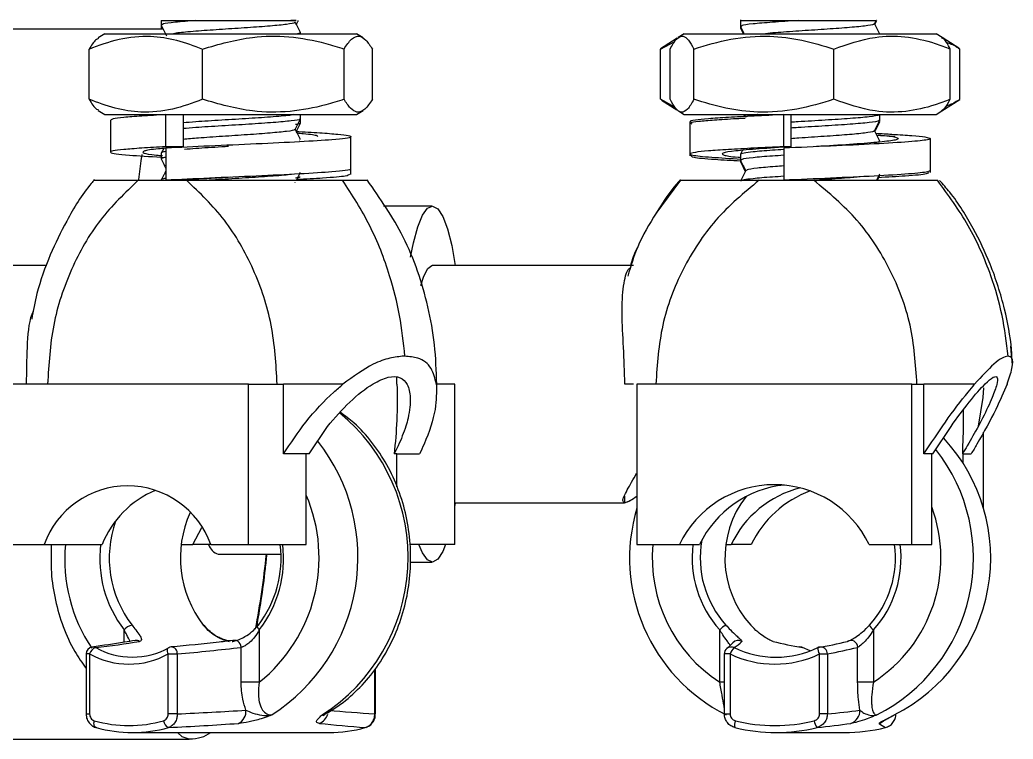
# Model space of a CAD drawing. Header units: millimetres. Extents: x 0 to 6631, y 0 to 4689.
# Drawn here: x 2706.6 to 2777.8, y 3677.8 to 3729.3 of the extents above; entities that cross this region are included whole.
import ezdxf

# ---------------------------------------------------------------- set-up
doc = ezdxf.new("R2010")
doc.units = ezdxf.units.MM
doc.header["$LTSCALE"] = 13
doc.layers.add('几何体', color=7, linetype='Continuous')

msp = doc.modelspace()

# ---------------------------------------------------------------- linework, layer by layer
at = {"layer": '几何体'}
for p, q in [((2716.744, 3729.228), (2716.744, 3728.908)), ((2716.744, 3729.228), (2719.244, 3729.228)), ((2716.744, 3728.908), (2716.744, 3728.622)), ((2758.268, 3729.278), (2758.268, 3728.802)), ((2758.268, 3728.802), (2758.268, 3728.696)), ((2758.273, 3729.228), (2758.287, 3729.215)), ((2758.273, 3729.228), (2762.4, 3729.228)), ((2767.883, 3728.998), (2767.997, 3729.224)), ((2767.915, 3728.955), (2768.053, 3729.226)), ((2716.887, 3728.622), (2705.754, 3728.622)), ((2712.724, 3728.29), (2712.25, 3727.986)), ((2712.724, 3728.29), (2730.763, 3728.29)), ((2726.744, 3728.29), (2726.744, 3728.362)), ((2731.237, 3727.986), (2730.763, 3728.29)), ((2754.249, 3728.29), (2753.818, 3728.014)), ((2754.249, 3728.29), (2772.287, 3728.29)), ((2772.717, 3728.014), (2772.287, 3728.29)), ((2752.531, 3727.189), (2753.576, 3727.723)), ((2753.746, 3727.968), (2752.546, 3727.2)), ((2773.917, 3727.246), (2772.717, 3728.014)), ((2711.596, 3723.59), (2711.596, 3727.189)), ((2719.712, 3723.59), (2719.712, 3727.189)), ((2729.86, 3723.59), (2729.86, 3727.189)), ((2731.891, 3723.59), (2731.891, 3727.189)), ((2752.531, 3723.59), (2752.531, 3727.189)), ((2753.236, 3723.59), (2753.236, 3727.189)), ((2754.934, 3723.59), (2754.934, 3727.189)), ((2764.966, 3723.59), (2764.966, 3727.189)), ((2773.3, 3723.59), (2773.3, 3727.189)), ((2774.005, 3727.189), (2773.911, 3727.237)), ((2774.005, 3723.59), (2774.005, 3727.189)), ((2753.576, 3723.034), (2752.531, 3723.59)), ((2752.62, 3723.533), (2753.709, 3722.835)), ((2772.708, 3722.759), (2773.992, 3723.581)), ((2712.247, 3722.795), (2712.724, 3722.49)), ((2712.724, 3722.49), (2730.763, 3722.49)), ((2717.087, 3720.19), (2717.087, 3722.49)), ((2718.33, 3722.49), (2718.33, 3720.19)), ((2726.744, 3722.2), (2726.744, 3722.49)), ((2730.763, 3722.49), (2731.24, 3722.795)), ((2753.828, 3722.759), (2754.249, 3722.49)), ((2754.249, 3722.49), (2772.287, 3722.49)), ((2758.497, 3722.49), (2758.567, 3722.352)), ((2758.552, 3722.49), (2758.648, 3722.299)), ((2761.371, 3720.19), (2761.371, 3722.49)), ((2761.877, 3722.49), (2761.877, 3720.19)), ((2768.268, 3722.093), (2768.268, 3722.49)), ((2772.287, 3722.49), (2772.708, 3722.759)), ((2713.128, 3722.107), (2713.128, 3719.807)), ((2726.744, 3721.881), (2726.744, 3722.2)), ((2754.652, 3721.976), (2754.652, 3719.676)), ((2768.268, 3721.988), (2768.268, 3722.093)), ((2730.36, 3718.607), (2730.36, 3720.907)), ((2718.33, 3720.19), (2717.087, 3720.19)), ((2718.33, 3720.19), (2717.236, 3720.097)), ((2721.705, 3720.306), (2721.69, 3720.306)), ((2726.658, 3720.696), (2726.697, 3720.658)), ((2761.877, 3720.19), (2761.371, 3720.19)), ((2771.884, 3718.476), (2771.884, 3720.776)), ((2716.744, 3719.737), (2716.744, 3719.325)), ((2716.944, 3720.072), (2716.767, 3719.722)), ((2717.087, 3720.09), (2717.087, 3717.79)), ((2754.652, 3719.675), (2754.652, 3719.54)), ((2758.268, 3719.631), (2758.268, 3719.218)), ((2758.42, 3719.934), (2758.275, 3719.647)), ((2761.371, 3720.09), (2761.371, 3717.79)), ((2758.268, 3719.218), (2758.268, 3719.113)), ((2730.36, 3718.208), (2730.36, 3718.607)), ((2768.085, 3717.79), (2768.266, 3718.144)), ((2771.884, 3718.34), (2771.884, 3718.475)), ((2715.117, 3717.79), (2718.57, 3717.79)), ((2716.744, 3717.82), (2716.744, 3717.79)), ((2726.364, 3717.614), (2726.359, 3717.624)), ((2726.615, 3717.79), (2726.643, 3717.844)), ((2728.37, 3717.79), (2729.407, 3717.79)), ((2753.979, 3717.798), (2752.216, 3715.405)), ((2759.603, 3717.79), (2763.529, 3717.79)), ((2763.855, 3717.901), (2763.867, 3717.901)), ((2736.186, 3715.94), (2732.702, 3715.94)), ((2708.552, 3711.69), (2697.928, 3711.69)), ((2750.596, 3711.69), (2736.186, 3711.69)), ((2777.716, 3704.976), (2777.656, 3705.9)), ((2734.225, 3705.19), (2734.162, 3705.19)), ((2777.461, 3705.19), (2777.439, 3705.19)), ((2723.004, 3703.19), (2705.683, 3703.19)), ((2723.004, 3691.69), (2723.004, 3703.19)), ((2723.004, 3703.19), (2725.528, 3703.19)), ((2725.528, 3698.19), (2725.528, 3703.19)), ((2733.648, 3703.19), (2733.638, 3703.665)), ((2733.648, 3703.19), (2733.654, 3703.19)), ((2736.452, 3703.19), (2736.481, 3703.19)), ((2736.511, 3702.566), (2736.511, 3703.19)), ((2737.804, 3703.19), (2736.511, 3703.19)), ((2737.804, 3691.69), (2737.804, 3703.19)), ((2750.607, 3703.19), (2749.986, 3703.19)), ((2750.85, 3703.19), (2750.85, 3691.69)), ((2770.546, 3703.19), (2750.85, 3703.19)), ((2770.546, 3691.69), (2770.546, 3703.19)), ((2770.546, 3703.19), (2771.423, 3703.19)), ((2771.423, 3698.19), (2771.423, 3703.19)), ((2727.356, 3698.19), (2728.673, 3700.153)), ((2772.058, 3698.19), (2773.362, 3700.153)), ((2775.686, 3694.313), (2775.686, 3699.748)), ((2727.154, 3698.19), (2725.528, 3698.19)), ((2727.154, 3691.69), (2727.154, 3698.19)), ((2727.356, 3698.19), (2727.154, 3698.19)), ((2733.654, 3698.19), (2733.459, 3698.19)), ((2733.654, 3698.19), (2735.28, 3698.19)), ((2733.654, 3695.837), (2733.654, 3698.19)), ((2771.987, 3698.19), (2771.423, 3698.19)), ((2771.987, 3691.69), (2771.987, 3698.19)), ((2772.058, 3698.19), (2771.987, 3698.19)), ((2774.245, 3698.19), (2774.177, 3698.19)), ((2774.245, 3698.19), (2774.809, 3698.19)), ((2774.245, 3697.493), (2774.245, 3698.19)), ((2737.804, 3694.69), (2749.974, 3694.69)), ((2737.836, 3694.69), (2737.804, 3694.487)), ((2749.971, 3694.69), (2750.4, 3694.846)), ((2749.975, 3694.69), (2749.975, 3695.16)), ((2719.018, 3691.69), (2719.669, 3692.915)), ((2705.683, 3691.69), (2708.368, 3691.69)), ((2708.368, 3691.69), (2712.518, 3691.69)), ((2718.202, 3691.69), (2719.018, 3691.69)), ((2720.319, 3691.69), (2719.018, 3691.69)), ((2720.319, 3691.69), (2723.004, 3691.69)), ((2723.004, 3691.69), (2727.154, 3691.69)), ((2737.804, 3691.69), (2734.6, 3691.69)), ((2750.85, 3691.69), (2753.903, 3691.69)), ((2753.903, 3691.69), (2755.344, 3691.69)), ((2757.226, 3691.69), (2757.601, 3691.69)), ((2759.043, 3691.69), (2757.601, 3691.69)), ((2767.493, 3691.69), (2770.546, 3691.69)), ((2770.546, 3691.69), (2771.987, 3691.69)), ((2720.848, 3690.995), (2725.338, 3690.995)), ((2734.602, 3690.44), (2736.186, 3690.44)), ((2714.098, 3684.691), (2714.098, 3685.584)), ((2723.789, 3685.584), (2723.789, 3681.843)), ((2756.785, 3681.843), (2756.785, 3685.584)), ((2767.806, 3685.584), (2767.806, 3681.843)), ((2721.754, 3684.797), (2721.466, 3684.828)), ((2717.467, 3684.357), (2717.454, 3684.356)), ((2722.484, 3681.843), (2722.484, 3684.331)), ((2763.268, 3684.077), (2762.724, 3684.311)), ((2762.724, 3684.311), (2762.73, 3684.31)), ((2766.672, 3681.843), (2766.672, 3684.331)), ((2711.377, 3683.859), (2711.377, 3679.563)), ((2711.627, 3683.859), (2711.377, 3683.859)), ((2711.627, 3683.859), (2711.627, 3679.563)), ((2717.26, 3683.859), (2717.913, 3683.859)), ((2717.26, 3679.563), (2717.26, 3683.859)), ((2717.913, 3683.859), (2717.913, 3679.563)), ((2757.116, 3683.859), (2757.116, 3679.563)), ((2757.53, 3683.859), (2757.116, 3683.859)), ((2757.53, 3683.859), (2757.53, 3679.563)), ((2763.936, 3679.563), (2763.936, 3683.859)), ((2763.936, 3683.859), (2764.502, 3683.859)), ((2764.502, 3683.859), (2764.502, 3679.563)), ((2732.068, 3679.563), (2732.068, 3682.752)), ((2732.11, 3679.563), (2732.11, 3682.817)), ((2723.789, 3681.843), (2722.484, 3681.843)), ((2757.116, 3681.843), (2756.785, 3681.843)), ((2767.806, 3681.843), (2766.672, 3681.843)), ((2711.377, 3679.563), (2711.627, 3679.563)), ((2717.913, 3679.563), (2717.26, 3679.563)), ((2732.11, 3679.563), (2732.068, 3679.563)), ((2757.116, 3679.563), (2757.53, 3679.563)), ((2764.502, 3679.563), (2763.936, 3679.563)), ((2714.694, 3678.228), (2728.794, 3678.228)), ((2760.82, 3678.228), (2765.716, 3678.228)), ((2705.754, 3677.757), (2718.762, 3677.757)), ((2718.769, 3677.79), (2718.878, 3677.785))]:
    msp.add_line(p, q, dxfattribs=at)
at = {"layer": '几何体', "flags": 128}
for points in [[(2715.152, 3717.842), (2715.327, 3719.171), (2715.393, 3719.632)], [(2734.632, 3712.27), (2734.839, 3713.306), (2735.149, 3714.453), (2735.487, 3715.288), (2735.846, 3715.788), (2736.213, 3715.939), (2736.58, 3715.736), (2736.936, 3715.186), (2737.271, 3714.304), (2737.576, 3713.113), (2737.836, 3711.69)], [(2735.364, 3710.25), (2735.57, 3710.915), (2735.86, 3711.479), (2736.163, 3711.689), (2736.186, 3711.69)], [(2775.322, 3700.171), (2775.675, 3702.223), (2775.711, 3702.909)], [(2737.142, 3691.69), (2736.936, 3691.193), (2736.58, 3690.643), (2736.213, 3690.441), (2735.846, 3690.591), (2735.487, 3691.091), (2735.23, 3691.69)], [(2723.72, 3685.923), (2723.678, 3685.916), (2723.649, 3685.897), (2723.635, 3685.866), (2723.637, 3685.824), (2723.654, 3685.772), (2723.686, 3685.714), (2723.732, 3685.65), (2723.789, 3685.584)], [(2721.461, 3684.828), (2721.545, 3684.808), (2721.64, 3684.752)], [(2722.484, 3684.331), (2722.464, 3684.463), (2722.417, 3684.585), (2722.346, 3684.69), (2722.256, 3684.769), (2722.154, 3684.817), (2722.047, 3684.83), (2722.022, 3684.828)], [(2760.609, 3684.752), (2760.494, 3684.808), (2760.477, 3684.813)], [(2717.26, 3683.859), (2717.229, 3683.947), (2717.209, 3684.032), (2717.2, 3684.11), (2717.203, 3684.179), (2717.217, 3684.235), (2717.244, 3684.277), (2717.271, 3684.298)], [(2762.605, 3684.351), (2762.49, 3684.357), (2762.475, 3684.356)], [(2762.605, 3684.351), (2762.61, 3684.35), (2762.724, 3684.311)], [(2712.106, 3678.59), (2712.059, 3678.6), (2712.018, 3678.627), (2711.984, 3678.672), (2711.959, 3678.733), (2711.944, 3678.806), (2711.939, 3678.89), (2711.944, 3678.981), (2711.959, 3679.076)], [(2718.766, 3677.757), (2718.249, 3677.929), (2717.916, 3678.228)]]:
    msp.add_lwpolyline(points, dxfattribs=at)
at = {"layer": '几何体'}
for centre, radius, start, end in [((2721.061, 3690.767), 13.393, 302.70538, 50.76264), ((2717.419, 3690.794), 13.438, 302.79406, 38.147), ((2763.616, 3690.738), 12.595, 296.82315, 42.86641), ((2762.375, 3690.736), 12.589, 296.78939, 38.06334), ((2714.344, 3689.55), 6.347, 19.70372, 160.29628), ((2719.043, 3689.096), 7.021, 112.69883, 158.32278), ((2760.698, 3688.454), 7.526, 25.46306, 154.53694), ((2762.17, 3688.426), 7.566, 95.69856, 154.44881), ((2764.448, 3688.405), 7.594, 104.49423, 154.3683), ((2765.898, 3688.398), 7.604, 110.23152, 154.35061), ((2716.657, 3690.756), 11.415, 308.66687, 23.13888), ((2764.336, 3690.729), 7.177, 142.11324, 222.03852), ((2726.055, 3690.739), 7.921, 155.82698, 217.45031), ((2762.9, 3690.723), 12.573, 163.41133, 243.23183), ((2762.055, 3690.729), 10.585, 302.90628, 20.22462), ((2720.942, 3690.735), 7.907, 160.56528, 217.48261), ((2762.563, 3690.726), 7.173, 169.75861, 222.03575), ((2721.414, 3690.669), 11.571, 174.93822, 213.61159), ((2720.734, 3690.699), 8.378, 173.20907, 217.62279), ((2721.281, 3692.139), 1.223, 201.55523, 249.25251), ((2717.508, 3690.705), 7.84, 322.41199, 7.21247), ((2717.153, 3690.699), 8.378, 322.37721, 6.79093), ((2762.504, 3690.71), 10.551, 174.67354, 237.17986), ((2762.485, 3690.724), 7.675, 172.77632, 222.04295), ((2762.204, 3690.725), 7.172, 317.96157, 7.7277), ((2762.106, 3690.724), 7.675, 317.95705, 7.22368), ((2664.33, 3697.054), 60.274, 349.08794, 354.23025), ((2714.875, 3684.926), 1.019, 101.7938, 139.7061), ((2719.778, 3685.843), 0.0804, 37.79335, 98.12883), ((2757.983, 3684.462), 1.642, 117.11998, 136.84674), ((2768.154, 3686.15), 0.664, 199.99143, 238.34682), ((2714.958, 3684.396), 0.434, 55.19444, 99.67601), ((2758.107, 3684.332), 0.498, 57.49984, 137.86527), ((2766.185, 3684.339), 0.488, 359.16948, 121.95662), ((2711.877, 3683.859), 0.5, 97.42386, 180), ((2712.27, 3683.675), 0.669, 108.09844, 164.04384), ((2711.867, 3683.931), 0.427, 62.76545, 97.30459), ((2714.694, 3689.053), 5.423, 240.97209, 299.02791), ((2717.51, 3683.859), 0.5, 95.04284, 118.66817), ((2717.46, 3683.902), 0.455, 354.58192, 89.19499), ((2757.616, 3683.859), 0.5, 129.32381, 180), ((2757.615, 3683.86), 0.498, 64.78314, 129.28797), ((2758.557, 3683.506), 1.087, 132.22159, 161.05278), ((2760.82, 3690.526), 6.898, 244.29026, 295.70974), ((2762.513, 3683.859), 0.5, 64.32107, 79.47103), ((2764.554, 3684.281), 0.748, 177.81417, 214.33312), ((2764.023, 3683.859), 0.5, 100.52897, 115.67893), ((2764.01, 3683.865), 0.492, 359.33552, 99.23021), ((2714.444, 3688.935), 5.805, 240.97209, 299.02791), ((2760.733, 3690.512), 7.384, 244.29026, 295.70974), ((2721.857, 3679.753), 0.979, 297.17133, 4.48907), ((2765.854, 3679.806), 0.984, 290.12565, 1.38246), ((2714.444, 3687.779), 9.05, 254.06637, 285.93363), ((2717.483, 3679.109), 0.556, 183.38097, 248.74059), ((2727.736, 3679.809), 0.994, 291.34086, 343.93111), ((2758.553, 3678.791), 0.706, 156.20102, 196.51577), ((2760.733, 3690.372), 11.644, 255.95763, 284.04237), ((2764.48, 3679.178), 0.927, 186.34286, 219.34973), ((2767.887, 3679.832), 1.001, 288.52398, 316.83434), ((2714.694, 3687.656), 9.428, 254.06637, 285.93363), ((2728.789, 3687.684), 9.456, 270.03015, 285.91614), ((2760.82, 3690.357), 12.129, 255.95763, 284.04237), ((2765.716, 3690.361), 12.133, 270.00249, 284.04093)]:
    msp.add_arc(centre, radius, start, end, dxfattribs=at)
for centre, major_axis, ratio, start_param, end_param in [((2700.058, 3690.728), (28.051, 0), 0.253108, 5.154621, 5.28286), ((2755.736, 3690.728), (0, 7.1), 0.688085, 3.583825, 3.712064), ((2770.799, 3690.728), (18.87, 0), 0.376265, 4.141918, 4.270157), ((2755.736, 3690.728), (18.87, 0), 0.376265, 5.154621, 5.28286), ((2700.46, 3690.728), (40.782, 0), 0.186358, 5.154621, 5.28286), ((2756.216, 3690.728), (19.362, 0), 0.39252, 5.154621, 5.28286), ((2703.127, 3690.728), (61.709, 0), 0.186358, 4.954355, 5.037412), ((2742.082, 3690.728), (41.791, 0), 0.275181, 4.387366, 4.470423), ((2757.482, 3690.728), (29.298, 0), 0.39252, 4.954355, 5.037412), ((2702.321, 3690.728), (62.575, 0), 0.199759, 4.953806, 5.037412), ((2741.166, 3690.728), (40.925, 0), 0.305439, 4.387366, 4.470972), ((2756.523, 3690.728), (30.283, 0), 0.412777, 4.953806, 5.037412), ((2770.013, 3690.728), (0, 12.5), 0.452999, 2.81657, 2.900176)]:
    msp.add_ellipse(centre, major_axis=major_axis, ratio=ratio, start_param=start_param, end_param=end_param, dxfattribs=at)
for points, knots in [([(2716.746, 3728.898), (2716.81, 3728.772), (2716.938, 3728.521), (2717.065, 3728.27), (2717.129, 3728.145)], [0, 0, 0, 0, 0.500002, 1, 1, 1, 1]), ([(2719.244, 3729.228), (2718.72, 3729.188), (2717.674, 3729.107), (2716.83, 3729.003), (2716.83, 3728.935), (2716.83, 3728.908)], [0, 0, 0, 0, 0.375445, 0.748803, 1, 1, 1, 1]), ([(2726.272, 3729.124), (2726.301, 3729.107), (2726.399, 3729.05), (2725.819, 3728.955), (2724.635, 3728.836), (2722.97, 3728.714), (2721.12, 3728.596), (2719.393, 3728.476), (2718.133, 3728.373), (2717.767, 3728.311), (2717.637, 3728.29)], [0, 0, 0, 0, 0.059299, 0.20253, 0.345762, 0.489967, 0.63293, 0.776693, 0.920457, 1, 1, 1, 1]), ([(2719.244, 3729.228), (2719.76, 3729.228), (2720.792, 3729.228), (2722.5, 3729.228), (2724.074, 3729.228), (2725.357, 3729.228), (2726.197, 3729.228), (2726.51, 3729.228), (2726.339, 3729.228), (2726.097, 3729.228), (2726.048, 3729.228)], [0, 0, 0, 0, 0.1408, 0.281601, 0.422095, 0.560119, 0.697396, 0.832652, 0.966706, 1, 1, 1, 1]), ([(2726.742, 3728.371), (2726.678, 3728.497), (2726.55, 3728.748), (2726.423, 3728.999), (2726.359, 3729.124)], [0, 0, 0, 0, 0.500002, 1, 1, 1, 1]), ([(2726.445, 3728.955), (2726.48, 3729.024), (2726.526, 3729.115), (2726.572, 3729.206), (2726.583, 3729.228)], [0, 0, 0, 0, 0.759209, 1, 1, 1, 1]), ([(2758.27, 3728.793), (2758.334, 3728.668), (2758.42, 3728.5), (2758.505, 3728.332), (2758.526, 3728.29)], [0, 0, 0, 0, 0.747802, 1, 1, 1, 1]), ([(2762.4, 3729.228), (2761.765, 3729.188), (2760.5, 3729.107), (2759.089, 3728.99), (2758.309, 3728.885), (2758.348, 3728.824), (2758.362, 3728.802)], [0, 0, 0, 0, 0.2816584, 0.5617516, 0.844274, 1, 1, 1, 1]), ([(2767.801, 3728.998), (2767.816, 3728.983), (2767.87, 3728.929), (2767.234, 3728.836), (2765.995, 3728.714), (2764.287, 3728.596), (2762.46, 3728.476), (2760.932, 3728.373), (2760.292, 3728.311), (2760.063, 3728.29)], [0, 0, 0, 0, 0.060663, 0.229375, 0.399234, 0.56763, 0.736968, 0.906306, 1, 1, 1, 1]), ([(2762.4, 3729.228), (2762.959, 3729.228), (2764.076, 3729.228), (2765.661, 3729.228), (2766.957, 3729.228), (2767.748, 3729.228), (2768.083, 3729.228), (2767.992, 3729.228), (2767.989, 3729.228)], [0, 0, 0, 0, 0.200282, 0.400567, 0.600415, 0.796748, 0.992019, 1, 1, 1, 1]), ([(2768.266, 3728.266), (2768.202, 3728.391), (2768.076, 3728.639), (2767.95, 3728.887), (2767.888, 3729.009)], [0, 0, 0, 0, 0.506783, 1, 1, 1, 1]), ([(2711.596, 3727.189), (2712.305, 3727.457), (2713.742, 3727.999), (2715.871, 3728.19), (2717.886, 3727.889), (2719.099, 3727.424), (2719.712, 3727.189)], [0, 0, 0, 0, 0.267276, 0.541818, 0.768445, 1, 1, 1, 1]), ([(2719.712, 3727.189), (2720.901, 3727.534), (2722.929, 3728.122), (2725.943, 3728.142), (2728.135, 3727.74), (2729.427, 3727.327), (2729.86, 3727.189)], [0, 0, 0, 0, 0.356439, 0.608129, 0.868454, 1, 1, 1, 1]), ([(2726.658, 3728.362), (2726.695, 3728.349), (2726.763, 3728.324), (2726.603, 3728.3), (2726.531, 3728.29)], [0, 0, 0, 0, 0.553646, 1, 1, 1, 1]), ([(2729.86, 3727.189), (2730.038, 3727.457), (2730.397, 3727.999), (2730.93, 3728.19), (2731.434, 3727.889), (2731.738, 3727.424), (2731.891, 3727.189)], [0, 0, 0, 0, 0.267276, 0.541818, 0.768445, 1, 1, 1, 1]), ([(2753.236, 3727.189), (2753.384, 3727.457), (2753.685, 3727.999), (2754.13, 3728.19), (2754.552, 3727.889), (2754.805, 3727.424), (2754.934, 3727.189)], [0, 0, 0, 0, 0.267276, 0.541818, 0.768445, 1, 1, 1, 1]), ([(2754.934, 3727.189), (2755.81, 3727.457), (2757.587, 3727.999), (2760.218, 3728.19), (2762.708, 3727.889), (2764.208, 3727.424), (2764.966, 3727.189)], [0, 0, 0, 0, 0.267276, 0.541818, 0.768445, 1, 1, 1, 1]), ([(2758.27, 3728.686), (2758.334, 3728.56), (2758.401, 3728.428), (2758.468, 3728.296), (2758.472, 3728.29)], [0, 0, 0, 0, 0.950729, 1, 1, 1, 1]), ([(2764.966, 3727.189), (2765.942, 3727.534), (2767.607, 3728.122), (2770.083, 3728.142), (2771.883, 3727.74), (2772.944, 3727.327), (2773.3, 3727.189)], [0, 0, 0, 0, 0.356439, 0.608129, 0.868454, 1, 1, 1, 1]), ([(2712.273, 3727.951), (2712.201, 3727.917), (2711.971, 3727.805), (2711.749, 3727.44), (2711.596, 3727.189)], [0, 0, 0, 0, 0.309641, 1, 1, 1, 1]), ([(2773.3, 3727.189), (2773.152, 3727.485), (2772.951, 3727.887), (2772.742, 3727.949), (2772.687, 3727.966)], [0, 0, 0, 0, 0.736239, 1, 1, 1, 1]), ([(2772.981, 3727.69), (2773.086, 3727.658), (2773.435, 3727.555), (2773.771, 3727.339), (2774.005, 3727.189)], [0, 0, 0, 0, 0.302008, 1, 1, 1, 1]), ([(2711.596, 3723.59), (2711.773, 3723.289), (2711.994, 3722.912), (2712.226, 3722.847), (2712.272, 3722.834)], [0, 0, 0, 0, 0.797291, 1, 1, 1, 1]), ([(2719.712, 3723.59), (2719.003, 3723.323), (2717.566, 3722.78), (2715.437, 3722.589), (2713.423, 3722.89), (2712.209, 3723.355), (2711.596, 3723.59)], [0, 0, 0, 0, 0.267276, 0.541818, 0.768445, 1, 1, 1, 1]), ([(2729.86, 3723.59), (2729.427, 3723.452), (2728.162, 3723.048), (2725.972, 3722.64), (2722.956, 3722.649), (2720.901, 3723.246), (2719.712, 3723.59)], [0, 0, 0, 0, 0.131547, 0.383647, 0.643559, 1, 1, 1, 1]), ([(2731.891, 3723.59), (2731.714, 3723.323), (2731.354, 3722.78), (2730.822, 3722.589), (2730.317, 3722.89), (2730.014, 3723.355), (2729.86, 3723.59)], [0, 0, 0, 0, 0.267276, 0.541818, 0.768445, 1, 1, 1, 1]), ([(2754.934, 3723.59), (2754.785, 3723.323), (2754.485, 3722.78), (2754.039, 3722.589), (2753.618, 3722.89), (2753.364, 3723.355), (2753.236, 3723.59)], [0, 0, 0, 0, 0.267276, 0.541818, 0.768445, 1, 1, 1, 1]), ([(2764.966, 3723.59), (2764.089, 3723.323), (2762.313, 3722.78), (2759.681, 3722.589), (2757.192, 3722.89), (2755.692, 3723.355), (2754.934, 3723.59)], [0, 0, 0, 0, 0.267276, 0.541818, 0.768445, 1, 1, 1, 1]), ([(2773.3, 3723.59), (2772.944, 3723.452), (2771.905, 3723.048), (2770.106, 3722.64), (2767.63, 3722.649), (2765.942, 3723.246), (2764.966, 3723.59)], [0, 0, 0, 0, 0.131547, 0.383647, 0.643559, 1, 1, 1, 1]), ([(2772.686, 3722.793), (2772.762, 3722.836), (2772.971, 3722.952), (2773.172, 3723.342), (2773.3, 3723.59)], [0, 0, 0, 0, 0.362697, 1, 1, 1, 1]), ([(2774.005, 3723.59), (2773.771, 3723.44), (2773.44, 3723.228), (2773.096, 3723.123), (2772.996, 3723.093)], [0, 0, 0, 0, 0.708268, 1, 1, 1, 1]), ([(2717.087, 3722.49), (2716.485, 3722.457), (2715.278, 3722.39), (2714.013, 3722.288), (2713.237, 3722.197), (2713.193, 3722.135), (2713.172, 3722.107)], [0, 0, 0, 0, 0.261362, 0.524525, 0.784377, 1, 1, 1, 1]), ([(2726.268, 3722.49), (2726.211, 3722.477), (2725.968, 3722.425), (2724.835, 3722.334), (2723.077, 3722.212), (2721.085, 3722.094), (2719.375, 3721.989), (2718.619, 3721.924), (2718.33, 3721.899)], [0, 0, 0, 0, 0.062637, 0.264949, 0.468634, 0.670567, 0.873629, 1, 1, 1, 1]), ([(2761.371, 3722.49), (2760.651, 3722.457), (2759.206, 3722.39), (2757.361, 3722.288), (2755.889, 3722.192), (2754.982, 3722.088), (2754.587, 3722.019), (2754.678, 3721.98), (2754.69, 3721.975)], [0, 0, 0, 0, 0.193978, 0.389294, 0.582151, 0.777737, 0.970969, 1, 1, 1, 1]), ([(2759.515, 3722.49), (2759.506, 3722.489), (2759.06, 3722.448), (2758.769, 3722.404), (2758.758, 3722.363), (2758.758, 3722.362)], [0, 0, 0, 0, 0.01992, 0.973286, 1, 1, 1, 1]), ([(2768.173, 3722.506), (2768.195, 3722.488), (2768.264, 3722.431), (2767.568, 3722.334), (2766.215, 3722.212), (2764.388, 3722.094), (2762.823, 3722.002), (2762.05, 3721.951), (2761.877, 3721.939)], [0, 0, 0, 0, 0.093862, 0.304758, 0.517086, 0.727588, 0.939266, 1, 1, 1, 1]), ([(2726.658, 3722.2), (2726.681, 3722.186), (2726.776, 3722.133), (2726.153, 3722.04), (2724.877, 3721.922), (2723.066, 3721.8), (2721.088, 3721.682), (2719.374, 3721.576), (2718.619, 3721.511), (2718.33, 3721.486)], [0, 0, 0, 0, 0.0561685, 0.2237149, 0.3912613, 0.5599446, 0.7271776, 0.8953451, 1, 1, 1, 1]), ([(2726.358, 3721.437), (2726.422, 3721.562), (2726.55, 3721.813), (2726.677, 3722.064), (2726.741, 3722.19)], [0, 0, 0, 0, 0.499998, 1, 1, 1, 1]), ([(2726.658, 3721.881), (2726.691, 3721.854), (2726.735, 3721.818), (2726.449, 3721.782), (2726.378, 3721.773)], [0, 0, 0, 0, 0.748504, 1, 1, 1, 1]), ([(2726.445, 3721.288), (2726.48, 3721.357), (2726.579, 3721.552), (2726.678, 3721.746), (2726.741, 3721.872)], [0, 0, 0, 0, 0.354756, 1, 1, 1, 1]), ([(2758.609, 3722.221), (2758.403, 3722.211), (2757.535, 3722.168), (2756.339, 3722.088), (2755.234, 3721.991), (2754.623, 3721.907), (2754.754, 3721.857), (2754.797, 3721.841)], [0, 0, 0, 0, 0.081875, 0.346468, 0.607878, 0.87138, 1, 1, 1, 1]), ([(2768.173, 3722.093), (2768.195, 3722.076), (2768.264, 3722.018), (2767.568, 3721.922), (2766.215, 3721.799), (2764.388, 3721.682), (2762.823, 3721.59), (2762.05, 3721.538), (2761.877, 3721.527)], [0, 0, 0, 0, 0.093862, 0.304758, 0.517086, 0.727588, 0.939266, 1, 1, 1, 1]), ([(2767.883, 3721.332), (2767.947, 3721.457), (2768.074, 3721.708), (2768.202, 3721.959), (2768.265, 3722.085)], [0, 0, 0, 0, 0.499998, 1, 1, 1, 1]), ([(2767.915, 3721.288), (2767.968, 3721.392), (2768.085, 3721.622), (2768.202, 3721.852), (2768.266, 3721.977)], [0, 0, 0, 0, 0.4535459, 1, 1, 1, 1]), ([(2726.401, 3721.29), (2727.002, 3721.257), (2728.207, 3721.19), (2729.485, 3721.088), (2730.261, 3720.991), (2730.449, 3720.888), (2730.044, 3720.791), (2728.921, 3720.673), (2726.784, 3720.541), (2723.634, 3720.388), (2720.142, 3720.241), (2718.107, 3720.14), (2717.087, 3720.09)], [0, 0, 0, 0, 0.083348, 0.16727, 0.250136, 0.334174, 0.417201, 0.500892, 0.625402, 0.750753, 0.875031, 1, 1, 1, 1]), ([(2726.292, 3721.437), (2726.307, 3721.427), (2726.382, 3721.377), (2725.81, 3721.288), (2724.638, 3721.17), (2722.965, 3721.047), (2721.135, 3720.93), (2719.45, 3720.816), (2718.677, 3720.744), (2718.33, 3720.711)], [0, 0, 0, 0, 0.040412, 0.205103, 0.369795, 0.535605, 0.699988, 0.865291, 1, 1, 1, 1]), ([(2726.742, 3720.704), (2726.678, 3720.83), (2726.55, 3721.081), (2726.423, 3721.332), (2726.359, 3721.457)], [0, 0, 0, 0, 0.500002, 1, 1, 1, 1]), ([(2726.502, 3721.175), (2726.65, 3721.163), (2727.405, 3721.101), (2727.996, 3721.014), (2727.954, 3720.935), (2727.938, 3720.907)], [0, 0, 0, 0, 0.135935, 0.692381, 1, 1, 1, 1]), ([(2767.985, 3721.151), (2768.376, 3721.13), (2769.395, 3721.075), (2770.628, 3720.992), (2771.591, 3720.888), (2771.975, 3720.791), (2771.738, 3720.673), (2770.489, 3720.541), (2767.994, 3720.388), (2764.756, 3720.241), (2762.501, 3720.14), (2761.371, 3720.09)], [0, 0, 0, 0, 0.058276, 0.151988, 0.247026, 0.34092, 0.435566, 0.576372, 0.71813, 0.858674, 1, 1, 1, 1]), ([(2767.801, 3721.331), (2767.816, 3721.317), (2767.87, 3721.263), (2767.235, 3721.17), (2765.991, 3721.047), (2764.301, 3720.93), (2762.819, 3720.835), (2762.071, 3720.781), (2761.877, 3720.767)], [0, 0, 0, 0, 0.076184, 0.288062, 0.50138, 0.712861, 0.925526, 1, 1, 1, 1]), ([(2768.042, 3721.04), (2768.239, 3721.024), (2769.032, 3720.958), (2769.623, 3720.838), (2769.597, 3720.69), (2768.56, 3720.541), (2766.73, 3720.388), (2764.956, 3720.278), (2763.924, 3720.215), (2763.713, 3720.202)], [0, 0, 0, 0, 0.059329, 0.239084, 0.417628, 0.596171, 0.775926, 0.954136, 1, 1, 1, 1]), ([(2768.266, 3720.599), (2768.202, 3720.725), (2768.076, 3720.972), (2767.95, 3721.22), (2767.888, 3721.342)], [0, 0, 0, 0, 0.506783, 1, 1, 1, 1]), ([(2768.054, 3721.015), (2768.219, 3721.007), (2768.72, 3720.982), (2769.087, 3720.957), (2769.333, 3720.939)], [0, 0, 0, 0, 0.327475, 1, 1, 1, 1]), ([(2717.087, 3720.19), (2716.486, 3720.157), (2715.28, 3720.09), (2714.003, 3719.988), (2713.227, 3719.891), (2713.037, 3719.788), (2713.448, 3719.691), (2714.529, 3719.574), (2715.928, 3719.493), (2716.755, 3719.445)], [0, 0, 0, 0, 0.134052, 0.269029, 0.402307, 0.53747, 0.671007, 0.805612, 1, 1, 1, 1]), ([(2721.57, 3720.206), (2721.411, 3720.197), (2720.604, 3720.147), (2719.414, 3720.075), (2718.691, 3720.013), (2718.433, 3719.99)], [0, 0, 0, 0, 0.1358719, 0.6927662, 1, 1, 1, 1]), ([(2761.371, 3720.19), (2760.651, 3720.157), (2759.207, 3720.09), (2757.358, 3719.988), (2755.898, 3719.891), (2754.948, 3719.788), (2754.559, 3719.691), (2754.807, 3719.573), (2755.93, 3719.448), (2757.564, 3719.354), (2758.32, 3719.31)], [0, 0, 0, 0, 0.113761, 0.228306, 0.341409, 0.456112, 0.569435, 0.683665, 0.853607, 1, 1, 1, 1]), ([(2761.877, 3720.19), (2761.09, 3720.139), (2759.521, 3720.038), (2757.794, 3719.891), (2756.869, 3719.738), (2756.992, 3719.59), (2757.563, 3719.485), (2758.236, 3719.429), (2758.303, 3719.424)], [0, 0, 0, 0, 0.196051, 0.391013, 0.587665, 0.782992, 0.978319, 1, 1, 1, 1]), ([(2768.173, 3720.589), (2768.214, 3720.571), (2768.28, 3720.543), (2768.08, 3720.515), (2768.005, 3720.504)], [0, 0, 0, 0, 0.626252, 1, 1, 1, 1]), ([(2717.079, 3720.083), (2716.897, 3720.069), (2716.101, 3720.004), (2715.434, 3719.891), (2715.393, 3719.738), (2715.971, 3719.627), (2716.713, 3719.564), (2716.863, 3719.552)], [0, 0, 0, 0, 0.0835151, 0.3642474, 0.647414, 0.9286724, 1, 1, 1, 1]), ([(2717.087, 3719.842), (2717.025, 3719.834), (2716.754, 3719.8), (2716.757, 3719.764), (2716.759, 3719.737)], [0, 0, 0, 0, 0.227986, 1, 1, 1, 1]), ([(2754.736, 3719.58), (2754.73, 3719.534), (2754.717, 3719.438), (2756.087, 3719.302), (2757.637, 3719.217), (2758.285, 3719.181)], [0, 0, 0, 0, 0.351456, 0.729168, 1, 1, 1, 1]), ([(2761.371, 3719.989), (2761.1, 3719.971), (2760.21, 3719.914), (2759.197, 3719.83), (2758.484, 3719.729), (2758.238, 3719.669), (2758.281, 3719.636), (2758.287, 3719.631)], [0, 0, 0, 0, 0.1454842, 0.478104, 0.7223126, 0.9633829, 1, 1, 1, 1]), ([(2761.371, 3719.577), (2761.099, 3719.559), (2760.207, 3719.502), (2759.099, 3719.407), (2758.308, 3719.302), (2758.348, 3719.24), (2758.362, 3719.218)], [0, 0, 0, 0, 0.145697, 0.478804, 0.8148, 1, 1, 1, 1]), ([(2716.746, 3719.315), (2716.81, 3719.189), (2716.924, 3718.966), (2717.037, 3718.743), (2717.087, 3718.646)], [0, 0, 0, 0, 0.562729, 1, 1, 1, 1]), ([(2717.087, 3719.43), (2717.024, 3719.422), (2716.75, 3719.387), (2716.795, 3719.352), (2716.83, 3719.325)], [0, 0, 0, 0, 0.228357, 1, 1, 1, 1]), ([(2758.27, 3719.21), (2758.334, 3719.084), (2758.46, 3718.836), (2758.586, 3718.588), (2758.648, 3718.466)], [0, 0, 0, 0, 0.5062831, 1, 1, 1, 1]), ([(2758.27, 3719.102), (2758.334, 3718.977), (2758.451, 3718.747), (2758.568, 3718.517), (2758.621, 3718.412)], [0, 0, 0, 0, 0.545631, 1, 1, 1, 1]), ([(2761.371, 3718.814), (2761.171, 3718.8), (2760.399, 3718.746), (2759.426, 3718.654), (2758.71, 3718.555), (2758.736, 3718.499), (2758.743, 3718.483)], [0, 0, 0, 0, 0.126266, 0.486421, 0.849703, 1, 1, 1, 1]), ([(2717.087, 3718.437), (2717.042, 3718.349), (2716.935, 3718.138), (2716.828, 3717.927), (2716.767, 3717.805)], [0, 0, 0, 0, 0.421588, 1, 1, 1, 1]), ([(2730.315, 3718.607), (2730.329, 3718.601), (2730.419, 3718.561), (2730.012, 3718.491), (2728.934, 3718.373), (2726.78, 3718.241), (2723.635, 3718.088), (2720.142, 3717.941), (2718.107, 3717.84), (2717.087, 3717.79)], [0, 0, 0, 0, 0.022632, 0.144508, 0.267359, 0.450126, 0.63413, 0.816557, 1, 1, 1, 1]), ([(2726.105, 3718.213), (2726.095, 3718.211), (2725.881, 3718.169), (2724.814, 3718.089), (2723.094, 3717.966), (2721.39, 3717.869), (2720.488, 3717.809), (2720.191, 3717.79)], [0, 0, 0, 0, 0.014045, 0.296157, 0.580183, 0.861766, 1, 1, 1, 1]), ([(2726.453, 3717.79), (2726.485, 3717.853), (2726.581, 3718.042), (2726.677, 3718.231), (2726.741, 3718.356)], [0, 0, 0, 0, 0.335599, 1, 1, 1, 1]), ([(2730.248, 3718.208), (2730.209, 3718.168), (2730.121, 3718.077), (2728.7, 3717.955), (2727.127, 3717.87), (2726.476, 3717.834)], [0, 0, 0, 0, 0.317823, 0.717557, 1, 1, 1, 1]), ([(2758.657, 3718.484), (2758.594, 3718.358), (2758.466, 3718.107), (2758.339, 3717.856), (2758.275, 3717.731)], [0, 0, 0, 0, 0.499998, 1, 1, 1, 1]), ([(2761.371, 3718.072), (2761.1, 3718.055), (2760.209, 3717.997), (2759.211, 3717.913), (2758.455, 3717.814), (2758.338, 3717.758), (2758.281, 3717.731)], [0, 0, 0, 0, 0.152281, 0.50044, 0.756057, 1, 1, 1, 1]), ([(2771.847, 3718.475), (2771.82, 3718.447), (2771.746, 3718.368), (2770.472, 3718.241), (2767.998, 3718.088), (2764.754, 3717.941), (2762.501, 3717.84), (2761.371, 3717.79)], [0, 0, 0, 0, 0.125089, 0.343348, 0.563083, 0.780935, 1, 1, 1, 1]), ([(2768.031, 3717.79), (2768.045, 3717.818), (2768.123, 3717.972), (2768.202, 3718.126), (2768.265, 3718.251)], [0, 0, 0, 0, 0.184729, 1, 1, 1, 1]), ([(2771.739, 3718.341), (2771.735, 3718.307), (2771.725, 3718.224), (2770.409, 3718.099), (2768.816, 3718.012), (2768.124, 3717.974)], [0, 0, 0, 0, 0.274375, 0.685093, 1, 1, 1, 1]), ([(2711.966, 3717.817), (2711.893, 3717.734), (2711.114, 3716.846), (2710.032, 3715.046), (2708.736, 3712.397), (2707.885, 3710.031), (2707.592, 3708.454), (2707.478, 3707.842)], [0, 0, 0, 0, 0.03024, 0.324327, 0.568513, 0.832724, 1, 1, 1, 1]), ([(2715.117, 3717.79), (2714.165, 3716.883), (2712.26, 3715.071), (2710.223, 3711.466), (2708.869, 3707.455), (2708.701, 3704.611), (2708.617, 3703.19)], [0, 0, 0, 0, 0.249999, 0.5, 0.750001, 1, 1, 1, 1]), ([(2711.995, 3717.79), (2711.964, 3717.79), (2711.833, 3717.79), (2712.095, 3717.79), (2712.673, 3717.79), (2713.69, 3717.79), (2714.636, 3717.79), (2715.117, 3717.79)], [0, 0, 0, 0, 0.076278, 0.315554, 0.538494, 0.764864, 1, 1, 1, 1]), ([(2717.068, 3717.923), (2717.013, 3717.916), (2716.751, 3717.882), (2716.755, 3717.848), (2716.759, 3717.82)], [0, 0, 0, 0, 0.208804, 1, 1, 1, 1]), ([(2721.702, 3718.005), (2721.34, 3717.984), (2720.146, 3717.912), (2719.076, 3717.84), (2718.33, 3717.79)], [0, 0, 0, 0, 0.303411, 1, 1, 1, 1]), ([(2725.071, 3703.19), (2724.987, 3704.611), (2724.818, 3707.455), (2723.465, 3711.466), (2721.427, 3715.071), (2719.523, 3716.883), (2718.57, 3717.79)], [0, 0, 0, 0, 0.249999, 0.5, 0.750001, 1, 1, 1, 1]), ([(2718.57, 3717.79), (2719.091, 3717.79), (2720.113, 3717.79), (2721.813, 3717.79), (2723.496, 3717.79), (2725.587, 3717.79), (2727.871, 3717.79), (2729.13, 3717.79), (2729.761, 3717.79)], [0, 0, 0, 0, 0.127417, 0.250118, 0.370814, 0.500407, 0.749559, 1, 1, 1, 1]), ([(2726.658, 3718.048), (2726.691, 3718.02), (2726.735, 3717.984), (2726.449, 3717.949), (2726.378, 3717.94)], [0, 0, 0, 0, 0.748504, 1, 1, 1, 1]), ([(2729.757, 3717.79), (2730.28, 3717.79), (2731.241, 3717.79), (2731.409, 3717.79), (2731.486, 3717.79)], [0, 0, 0, 0, 0.544996, 1, 1, 1, 1]), ([(2734.225, 3705.188), (2734.12, 3706.167), (2733.909, 3708.124), (2733.094, 3711.283), (2731.81, 3714.612), (2730.444, 3716.73), (2729.761, 3717.79)], [0, 0, 0, 0, 0.2138674, 0.4277366, 0.7138671, 1, 1, 1, 1]), ([(2736.51, 3703.19), (2736.477, 3704.132), (2736.413, 3705.996), (2735.759, 3709.577), (2734.373, 3713.724), (2732.446, 3716.487), (2731.521, 3717.813)], [0, 0, 0, 0, 0.178784, 0.35334, 0.689719, 1, 1, 1, 1]), ([(2753.961, 3717.812), (2753.936, 3717.785), (2753.266, 3717.07), (2752.236, 3715.462), (2750.884, 3713.229), (2750.41, 3711.638), (2750.199, 3710.931)], [0, 0, 0, 0, 0.013751, 0.372898, 0.721053, 1, 1, 1, 1]), ([(2759.603, 3717.79), (2758.52, 3716.883), (2756.354, 3715.071), (2754.037, 3711.466), (2752.498, 3707.455), (2752.306, 3704.611), (2752.211, 3703.19)], [0, 0, 0, 0, 0.249999, 0.5, 0.750001, 1, 1, 1, 1]), ([(2753.984, 3717.79), (2753.973, 3717.79), (2753.879, 3717.79), (2754.386, 3717.79), (2755.388, 3717.79), (2756.512, 3717.79), (2757.932, 3717.79), (2759.039, 3717.79), (2759.603, 3717.79)], [0, 0, 0, 0, 0.0458127, 0.3631179, 0.5280926, 0.6818037, 0.8378801, 1, 1, 1, 1]), ([(2770.922, 3703.19), (2770.826, 3704.611), (2770.634, 3707.455), (2769.095, 3711.466), (2766.778, 3715.071), (2764.612, 3716.883), (2763.529, 3717.79)], [0, 0, 0, 0, 0.249999, 0.5, 0.750001, 1, 1, 1, 1]), ([(2763.529, 3717.79), (2764.106, 3717.79), (2765.238, 3717.79), (2766.898, 3717.79), (2768.389, 3717.79), (2770.048, 3717.79), (2771.578, 3717.79), (2772.116, 3717.79), (2772.385, 3717.79)], [0, 0, 0, 0, 0.127417, 0.250118, 0.370814, 0.500407, 0.749559, 1, 1, 1, 1]), ([(2767.074, 3718.051), (2766.78, 3718.023), (2766.067, 3717.954), (2764.865, 3717.88), (2764.079, 3717.831), (2763.941, 3717.823)], [0, 0, 0, 0, 0.366391, 0.889144, 1, 1, 1, 1]), ([(2777.462, 3705.188), (2777.341, 3706.167), (2777.101, 3708.124), (2776.175, 3711.283), (2774.715, 3714.612), (2773.162, 3716.73), (2772.385, 3717.79)], [0, 0, 0, 0, 0.213867, 0.427737, 0.713867, 1, 1, 1, 1]), ([(2777.75, 3704.685), (2777.737, 3705.012), (2777.682, 3706.316), (2777.213, 3708.715), (2776.31, 3711.639), (2774.953, 3714.433), (2773.724, 3716.455), (2772.786, 3717.5), (2772.536, 3717.779)], [0, 0, 0, 0, 0.0684064, 0.2726051, 0.5083318, 0.7059933, 0.9214877, 1, 1, 1, 1]), ([(2750.894, 3712.978), (2750.881, 3712.954), (2750.658, 3712.549), (2750.518, 3712.106), (2750.386, 3711.69)], [0, 0, 0, 0, 0.059131, 1, 1, 1, 1]), ([(2749.986, 3703.19), (2749.957, 3704.08), (2749.901, 3705.871), (2749.741, 3708.346), (2749.864, 3710.303), (2750.13, 3711.372), (2750.345, 3711.499), (2750.403, 3711.533)], [0, 0, 0, 0, 0.219444, 0.441378, 0.679428, 0.914035, 1, 1, 1, 1]), ([(2707.111, 3703.19), (2707.124, 3704.069), (2707.148, 3705.838), (2707.274, 3707.665), (2707.568, 3708.355), (2707.6, 3708.431)], [0, 0, 0, 0, 0.467953, 0.941215, 1, 1, 1, 1]), ([(2734.162, 3705.19), (2733.829, 3705.157), (2733.153, 3705.091), (2731.71, 3704.577), (2730.526, 3703.723), (2729.786, 3703.19)], [0, 0, 0, 0, 0.266654, 0.541385, 1, 1, 1, 1]), ([(2736.48, 3703.19), (2736.381, 3703.591), (2736.162, 3704.476), (2735.311, 3705.084), (2734.541, 3705.157), (2734.224, 3705.187)], [0, 0, 0, 0, 0.327432, 0.722961, 1, 1, 1, 1]), ([(2777.439, 3705.19), (2777.31, 3705.157), (2777.046, 3705.091), (2776.323, 3704.577), (2775.544, 3703.723), (2775.057, 3703.19)], [0, 0, 0, 0, 0.266654, 0.541385, 1, 1, 1, 1]), ([(2777.382, 3703.19), (2777.52, 3703.591), (2777.826, 3704.476), (2777.793, 3705.084), (2777.557, 3705.157), (2777.459, 3705.187)], [0, 0, 0, 0, 0.327432, 0.722961, 1, 1, 1, 1]), ([(2725.528, 3698.19), (2726.043, 3698.965), (2727.118, 3700.585), (2728.661, 3702.226), (2729.567, 3703.003), (2729.785, 3703.19)], [0, 0, 0, 0, 0.410682, 0.858247, 1, 1, 1, 1]), ([(2729.786, 3703.19), (2729.488, 3703.19), (2728.916, 3703.19), (2728.051, 3703.19), (2727.253, 3703.19), (2726.497, 3703.19), (2725.919, 3703.19), (2725.601, 3703.19), (2725.528, 3703.19)], [0, 0, 0, 0, 0.233975, 0.449095, 0.621735, 0.7798, 0.949594, 1, 1, 1, 1]), ([(2728.673, 3700.153), (2729.2, 3700.761), (2730.258, 3701.98), (2731.806, 3703.199), (2733.063, 3703.764), (2733.919, 3703.728), (2734.455, 3703.196), (2734.667, 3702.21), (2734.552, 3701.118), (2734.351, 3700.368), (2734.298, 3700.171)], [0, 0, 0, 0, 0.164954, 0.330688, 0.448443, 0.566554, 0.678375, 0.801387, 0.947726, 1, 1, 1, 1]), ([(2733.654, 3703.19), (2733.665, 3702.323), (2733.685, 3700.643), (2733.533, 3698.99), (2733.459, 3698.19)], [0, 0, 0, 0, 0.5154869, 1, 1, 1, 1]), ([(2736.481, 3703.19), (2736.487, 3702.615), (2736.5, 3701.386), (2735.907, 3699.537), (2735.388, 3698.421), (2735.28, 3698.19)], [0, 0, 0, 0, 0.410645, 0.877492, 1, 1, 1, 1]), ([(2771.423, 3698.19), (2771.936, 3698.965), (2773.007, 3700.585), (2774.251, 3702.226), (2774.901, 3703.003), (2775.057, 3703.19)], [0, 0, 0, 0, 0.410682, 0.858247, 1, 1, 1, 1]), ([(2775.057, 3703.19), (2774.843, 3703.19), (2774.432, 3703.19), (2773.749, 3703.19), (2773.077, 3703.19), (2772.394, 3703.19), (2771.832, 3703.19), (2771.499, 3703.19), (2771.423, 3703.19)], [0, 0, 0, 0, 0.233975, 0.449095, 0.621735, 0.7798, 0.949594, 1, 1, 1, 1]), ([(2773.362, 3700.153), (2773.807, 3700.761), (2774.699, 3701.98), (2775.762, 3703.199), (2776.443, 3703.764), (2776.725, 3703.728), (2776.681, 3703.196), (2776.33, 3702.21), (2775.819, 3701.118), (2775.426, 3700.368), (2775.322, 3700.171)], [0, 0, 0, 0, 0.164954, 0.330688, 0.448443, 0.566554, 0.678375, 0.801387, 0.947726, 1, 1, 1, 1]), ([(2777.382, 3703.19), (2777.136, 3702.615), (2776.611, 3701.386), (2775.608, 3699.537), (2774.947, 3698.421), (2774.809, 3698.19)], [0, 0, 0, 0, 0.410645, 0.877492, 1, 1, 1, 1]), ([(2728.333, 3679.45), (2728.636, 3679.625), (2729.463, 3680.102), (2730.697, 3681.103), (2731.958, 3682.494), (2733.006, 3684.097), (2733.818, 3685.87), (2734.371, 3687.769), (2734.65, 3689.747), (2734.647, 3691.752), (2734.361, 3693.735), (2733.797, 3695.644), (2732.969, 3697.432), (2731.89, 3699.039), (2730.756, 3700.316), (2729.916, 3700.931), (2729.579, 3701.178)], [0, 0, 0, 0, 0.043027, 0.1173331, 0.1919071, 0.2668617, 0.3421435, 0.4176804, 0.4934056, 0.5692687, 0.6452332, 0.7212569, 0.797294, 0.8732737, 0.9490944, 1, 1, 1, 1]), ([(2774.241, 3701.326), (2774.241, 3701.083), (2774.242, 3700.027), (2774.205, 3698.989), (2774.177, 3698.19)], [0, 0, 0, 0, 0.22995, 1, 1, 1, 1]), ([(2734.298, 3700.171), (2734.129, 3699.708), (2733.892, 3699.059), (2733.556, 3698.384), (2733.459, 3698.19)], [0, 0, 0, 0, 0.711751, 1, 1, 1, 1]), ([(2775.322, 3700.171), (2775.065, 3699.708), (2774.702, 3699.059), (2774.294, 3698.384), (2774.177, 3698.19)], [0, 0, 0, 0, 0.711751, 1, 1, 1, 1]), ([(2749.975, 3694.69), (2749.91, 3694.724), (2749.754, 3694.806), (2750.103, 3695.512), (2750.589, 3696.373), (2750.831, 3696.8)], [0, 0, 0, 0, 0.263279, 0.634697, 1, 1, 1, 1]), ([(2750.85, 3695.138), (2750.686, 3695.025), (2750.291, 3694.755), (2750.092, 3694.714), (2749.975, 3694.69)], [0, 0, 0, 0, 0.416292, 1, 1, 1, 1]), ([(2708.883, 3691.69), (2708.865, 3691.023), (2708.829, 3689.689), (2709.132, 3687.705), (2709.699, 3685.802), (2710.443, 3684.145), (2711.096, 3683.223), (2711.377, 3682.827)], [0, 0, 0, 0, 0.20984, 0.420161, 0.630645, 0.841165, 1, 1, 1, 1]), ([(2723.612, 3685.804), (2723.721, 3686.427), (2723.947, 3687.725), (2724.185, 3689.488), (2724.3, 3690.651), (2724.334, 3690.995)], [0, 0, 0, 0, 0.3946895, 0.8207993, 1, 1, 1, 1]), ([(2714.512, 3684.76), (2714.508, 3684.771), (2714.462, 3684.902), (2714.307, 3685.187), (2714.161, 3685.464), (2714.098, 3685.584)], [0, 0, 0, 0, 0.049209, 0.588206, 1, 1, 1, 1]), ([(2714.667, 3685.923), (2714.758, 3685.809), (2714.973, 3685.538), (2715.22, 3685.205), (2715.346, 3684.957), (2715.354, 3684.805), (2715.256, 3684.77), (2715.206, 3684.752)], [0, 0, 0, 0, 0.1911299, 0.4550454, 0.6403401, 0.8183796, 1, 1, 1, 1]), ([(2721.64, 3684.752), (2721.605, 3684.757), (2721.466, 3684.777), (2721.156, 3684.873), (2720.699, 3685.097), (2720.196, 3685.443), (2719.919, 3685.753), (2719.767, 3685.923)], [0, 0, 0, 0, 0.070193, 0.27645, 0.477116, 0.713047, 1, 1, 1, 1]), ([(2720.831, 3685.066), (2720.826, 3685.069), (2720.704, 3685.126), (2720.429, 3685.316), (2720.089, 3685.593), (2719.923, 3685.81), (2719.853, 3685.9)], [0, 0, 0, 0, 0.012616, 0.331612, 0.72106, 1, 1, 1, 1]), ([(2721.847, 3684.752), (2721.882, 3684.757), (2722.021, 3684.777), (2722.331, 3684.873), (2722.788, 3685.097), (2723.292, 3685.443), (2723.568, 3685.753), (2723.72, 3685.923)], [0, 0, 0, 0, 0.070193, 0.27645, 0.477116, 0.713047, 1, 1, 1, 1]), ([(2723.789, 3685.584), (2723.683, 3685.405), (2723.496, 3685.088), (2723.147, 3684.714), (2722.848, 3684.485), (2722.658, 3684.386), (2722.549, 3684.346), (2722.508, 3684.337), (2722.484, 3684.331)], [0, 0, 0, 0, 0.322413, 0.569131, 0.760582, 0.899161, 0.941211, 1, 1, 1, 1]), ([(2757.542, 3684.47), (2757.523, 3684.498), (2757.468, 3684.581), (2757.279, 3684.835), (2757.034, 3685.183), (2756.861, 3685.463), (2756.785, 3685.584)], [0, 0, 0, 0, 0.121877, 0.357023, 0.721522, 1, 1, 1, 1]), ([(2757.235, 3685.923), (2757.341, 3685.809), (2757.593, 3685.538), (2757.944, 3685.205), (2758.214, 3684.957), (2758.37, 3684.805), (2758.373, 3684.77), (2758.375, 3684.752)], [0, 0, 0, 0, 0.1911299, 0.4550454, 0.6403401, 0.8183796, 1, 1, 1, 1]), ([(2760.609, 3684.752), (2760.592, 3684.757), (2760.522, 3684.777), (2760.314, 3684.873), (2759.943, 3685.097), (2759.475, 3685.443), (2759.172, 3685.753), (2759.006, 3685.923)], [0, 0, 0, 0, 0.070193, 0.27645, 0.477116, 0.713047, 1, 1, 1, 1]), ([(2765.927, 3684.752), (2765.944, 3684.757), (2766.014, 3684.777), (2766.222, 3684.873), (2766.593, 3685.097), (2767.061, 3685.443), (2767.364, 3685.753), (2767.53, 3685.923)], [0, 0, 0, 0, 0.070193, 0.27645, 0.477116, 0.713047, 1, 1, 1, 1]), ([(2767.806, 3685.584), (2767.689, 3685.405), (2767.484, 3685.088), (2767.154, 3684.714), (2766.905, 3684.485), (2766.771, 3684.386), (2766.705, 3684.346), (2766.684, 3684.337), (2766.672, 3684.331)], [0, 0, 0, 0, 0.322413, 0.569131, 0.760582, 0.899161, 0.941211, 1, 1, 1, 1]), ([(2714.885, 3684.824), (2714.636, 3684.781), (2713.613, 3684.603), (2712.588, 3684.462), (2711.812, 3684.355)], [0, 0, 0, 0, 0.2432892, 1, 1, 1, 1]), ([(2722.022, 3684.828), (2721.652, 3684.785), (2720.135, 3684.607), (2718.616, 3684.465), (2717.467, 3684.357)], [0, 0, 0, 0, 0.2432885, 1, 1, 1, 1]), ([(2721.461, 3684.829), (2721.456, 3684.83), (2721.43, 3684.832), (2721.315, 3684.858), (2721.11, 3684.926), (2720.93, 3685.016), (2720.831, 3685.066)], [0, 0, 0, 0, 0.0683072, 0.3059002, 0.6181218, 1, 1, 1, 1]), ([(2757.737, 3684.666), (2757.701, 3684.627), (2757.554, 3684.466), (2757.409, 3684.341), (2757.3, 3684.246)], [0, 0, 0, 0, 0.2433061, 1, 1, 1, 1]), ([(2722.833, 3679.83), (2722.745, 3680.086), (2722.534, 3680.705), (2722.502, 3681.422), (2722.484, 3681.843)], [0, 0, 0, 0, 0.413036, 1, 1, 1, 1]), ([(2723.789, 3681.843), (2723.752, 3681.533), (2723.692, 3681.04), (2723.766, 3680.474), (2723.885, 3680.07), (2724.022, 3679.826), (2724.239, 3679.6), (2724.446, 3679.488), (2724.637, 3679.495), (2724.698, 3679.498)], [0, 0, 0, 0, 0.269326, 0.428414, 0.525733, 0.691221, 0.735093, 0.916205, 1, 1, 1, 1]), ([(2757.116, 3680.032), (2757.115, 3680.039), (2757.11, 3680.069), (2757.061, 3680.341), (2757.009, 3680.637), (2756.905, 3681.215), (2756.844, 3681.533), (2756.785, 3681.843)], [0, 0, 0, 0, 0.016269, 0.07641, 0.5146, 0.525841, 1, 1, 1, 1]), ([(2766.838, 3679.83), (2766.796, 3680.086), (2766.696, 3680.705), (2766.681, 3681.422), (2766.672, 3681.843)], [0, 0, 0, 0, 0.413036, 1, 1, 1, 1]), ([(2767.806, 3681.843), (2767.754, 3681.533), (2767.673, 3681.04), (2767.659, 3680.474), (2767.684, 3680.07), (2767.734, 3679.826), (2767.825, 3679.6), (2767.921, 3679.488), (2768.018, 3679.495), (2768.049, 3679.498)], [0, 0, 0, 0, 0.269326, 0.428414, 0.525733, 0.691221, 0.735093, 0.916205, 1, 1, 1, 1]), ([(2722.833, 3679.83), (2722.992, 3679.759), (2723.328, 3679.61), (2723.943, 3679.455), (2724.407, 3679.441), (2724.646, 3679.486), (2724.695, 3679.497), (2724.698, 3679.498)], [0, 0, 0, 0, 0.300437, 0.634414, 0.924764, 0.99629, 1, 1, 1, 1]), ([(2766.838, 3679.83), (2766.926, 3679.759), (2767.111, 3679.61), (2767.537, 3679.455), (2767.852, 3679.441), (2768.014, 3679.486), (2768.047, 3679.497), (2768.049, 3679.498)], [0, 0, 0, 0, 0.300437, 0.634414, 0.924764, 0.99629, 1, 1, 1, 1]), ([(2711.392, 3679.563), (2711.39, 3679.497), (2711.384, 3679.3), (2711.514, 3678.999), (2711.754, 3678.74), (2711.98, 3678.599), (2712.115, 3678.592), (2712.14, 3678.59)], [0, 0, 0, 0, 0.146007, 0.432867, 0.692722, 0.943743, 1, 1, 1, 1]), ([(2711.627, 3679.563), (2711.632, 3679.507), (2711.641, 3679.394), (2711.716, 3679.246), (2711.824, 3679.13), (2711.915, 3679.094), (2711.959, 3679.076)], [0, 0, 0, 0, 0.252044, 0.504046, 0.757121, 1, 1, 1, 1]), ([(2716.928, 3679.076), (2716.975, 3679.095), (2717.068, 3679.133), (2717.177, 3679.254), (2717.248, 3679.402), (2717.256, 3679.511), (2717.26, 3679.563)], [0, 0, 0, 0, 0.25538, 0.510786, 0.765429, 1, 1, 1, 1]), ([(2717.913, 3679.563), (2717.906, 3679.459), (2717.891, 3679.241), (2717.758, 3678.945), (2717.551, 3678.704), (2717.371, 3678.628), (2717.282, 3678.59)], [0, 0, 0, 0, 0.235074, 0.489904, 0.745094, 1, 1, 1, 1]), ([(2724.698, 3679.498), (2724.695, 3679.497), (2724.628, 3679.469), (2724.369, 3679.365), (2723.813, 3679.171), (2723.001, 3678.962), (2722.542, 3678.91), (2722.304, 3678.882)], [0, 0, 0, 0, 0.0031618, 0.0773956, 0.2969143, 0.6361238, 1, 1, 1, 1]), ([(2728.098, 3678.882), (2728, 3678.91), (2727.811, 3678.962), (2727.947, 3679.171), (2728.148, 3679.365), (2728.265, 3679.469), (2728.296, 3679.497), (2728.298, 3679.498)], [0, 0, 0, 0, 0.3638762, 0.7030857, 0.9226044, 0.9968382, 1, 1, 1, 1]), ([(2728.298, 3679.498), (2728.333, 3679.491), (2728.394, 3679.48), (2728.46, 3679.536), (2728.487, 3679.56)], [0, 0, 0, 0, 0.587591, 1, 1, 1, 1]), ([(2728.298, 3679.498), (2728.298, 3679.497), (2728.306, 3679.486), (2728.345, 3679.442), (2728.394, 3679.441), (2728.448, 3679.517), (2728.466, 3679.544)], [0, 0, 0, 0, 0.00716, 0.145208, 0.705592, 1, 1, 1, 1]), ([(2728.463, 3679.537), (2728.455, 3679.526), (2728.447, 3679.514), (2728.427, 3679.49), (2728.468, 3679.515), (2728.505, 3679.539)], [0, 0, 0, 0, 0.5301749, 0.576289, 1, 1, 1, 1]), ([(2731.382, 3678.59), (2731.473, 3678.626), (2731.66, 3678.698), (2731.882, 3678.929), (2732.037, 3679.226), (2732.058, 3679.451), (2732.068, 3679.563)], [0, 0, 0, 0, 0.242425, 0.495266, 0.747427, 1, 1, 1, 1]), ([(2731.415, 3678.598), (2731.516, 3678.637), (2731.723, 3678.718), (2731.955, 3678.979), (2732.098, 3679.274), (2732.094, 3679.479), (2732.092, 3679.563)], [0, 0, 0, 0, 0.256528, 0.526059, 0.80612, 1, 1, 1, 1]), ([(2757.876, 3678.59), (2757.775, 3678.626), (2757.568, 3678.698), (2757.321, 3678.929), (2757.15, 3679.226), (2757.128, 3679.451), (2757.117, 3679.563)], [0, 0, 0, 0, 0.242425, 0.495266, 0.747427, 1, 1, 1, 1]), ([(2757.53, 3679.563), (2757.535, 3679.507), (2757.546, 3679.394), (2757.631, 3679.246), (2757.754, 3679.13), (2757.857, 3679.094), (2757.907, 3679.076)], [0, 0, 0, 0, 0.252044, 0.504046, 0.757121, 1, 1, 1, 1]), ([(2763.558, 3679.076), (2763.611, 3679.095), (2763.717, 3679.133), (2763.841, 3679.254), (2763.921, 3679.402), (2763.931, 3679.511), (2763.936, 3679.563)], [0, 0, 0, 0, 0.25538, 0.510786, 0.765429, 1, 1, 1, 1]), ([(2764.502, 3679.563), (2764.493, 3679.459), (2764.475, 3679.241), (2764.318, 3678.945), (2764.076, 3678.704), (2763.867, 3678.628), (2763.763, 3678.59)], [0, 0, 0, 0, 0.235074, 0.489904, 0.745094, 1, 1, 1, 1]), ([(2768.049, 3679.498), (2768.046, 3679.497), (2767.984, 3679.469), (2767.745, 3679.365), (2767.254, 3679.171), (2766.598, 3678.962), (2766.331, 3678.91), (2766.193, 3678.882)], [0, 0, 0, 0, 0.0031618, 0.0773956, 0.2969143, 0.6361238, 1, 1, 1, 1]), ([(2768.205, 3678.882), (2768.227, 3678.91), (2768.268, 3678.962), (2768.69, 3679.171), (2769.058, 3679.365), (2769.247, 3679.469), (2769.297, 3679.497), (2769.299, 3679.498)], [0, 0, 0, 0, 0.363876, 0.703086, 0.922604, 0.996838, 1, 1, 1, 1]), ([(2768.495, 3679.059), (2768.494, 3679.059), (2768.489, 3679.056), (2768.557, 3679.095), (2768.758, 3679.201), (2769.06, 3679.359), (2769.298, 3679.492), (2769.357, 3679.525)], [0, 0, 0, 0, 0.040995, 0.197131, 0.44619, 0.862164, 1, 1, 1, 1]), ([(2768.659, 3678.59), (2768.761, 3678.626), (2768.968, 3678.698), (2769.215, 3678.929), (2769.385, 3679.226), (2769.407, 3679.451), (2769.418, 3679.563)], [0, 0, 0, 0, 0.2424251, 0.4952663, 0.7474267, 1, 1, 1, 1]), ([(2718.776, 3677.771), (2719.069, 3677.792), (2719.647, 3677.833), (2720.101, 3678.097), (2720.325, 3678.228)], [0, 0, 0, 0, 0.505367, 1, 1, 1, 1])]:
    msp.add_open_spline(points, degree=3, knots=knots, dxfattribs=at)

doc.saveas('drawing.dxf')
